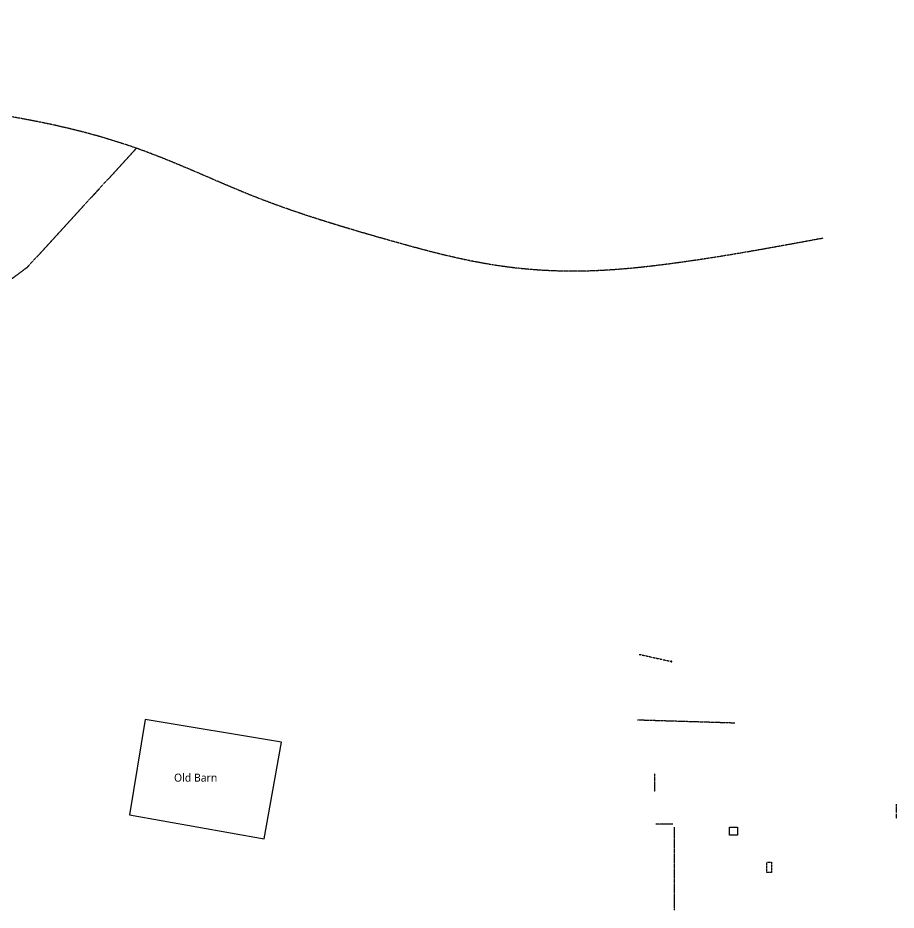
# Model space of a CAD drawing. Extents: x -13328 to 38686, y -10157 to 7853.
# Drawn here: x -3201 to 3385, y -130 to 6557 of the extents above; entities that cross this region are included whole.
import ezdxf

# ---------------------------------------------------------------- set-up
doc = ezdxf.new("R2010")
doc.units = 0
doc.header["$LTSCALE"] = 1.5
doc.header["$MEASUREMENT"] = 0
for name, pattern in [('CENTER2', [1.125, 0.75, -0.125, 0.125, -0.125]), ('CONTINOUS', [0]), ('DASHED', [0.75, 0.5, -0.25]), ('HIDDEN2', [0.1875, 0.125, -0.0625])]:
    doc.linetypes.add(name, pattern=pattern)
for name, color, linetype in [('C-SD', 2, 'HIDDEN2'), ('FRAMWALL', 1, 'Continuous'), ('Outline', 6, 'CONTINOUS'), ('TEXT9', 9, 'Continuous')]:
    doc.layers.add(name, color=color, linetype=linetype)
doc.styles.add('LUCIDA', font='l_10646.ttf')

msp = doc.modelspace()

# ---------------------------------------------------------------- linework, layer by layer
at = {"layer": 'C-SD'}
for p, q in [((1458.6647, 1786.6854), (1698.9675, 1733.4185)), ((1445.6501, 1296.1904), (2174.4998, 1273.7762)), ((1572.6821, 890.0088), (1572.6821, 756.1706)), ((3384.7788, 663.9481), (3384.7788, 597.9616)), ((3384.7788, 592.2116), (3384.7788, 555.9723)), ((1709.4857, 513.2098), (1582.6647, 513.2098)), ((1720.2562, 491.8717), (1720.2562, -130.4047))]:
    msp.add_line(p, q, dxfattribs=at)
msp.add_arc((1698.9675, 1733.4185), 3.4004, 225, 135, dxfattribs=at)
at = {"layer": 'FRAMWALL', "linetype": 'Continuous'}
msp.add_lwpolyline([(2194.6647, 430.713), (2134.6647, 430.713), (2134.6647, 490.713), (2194.6647, 490.713)], close=True, dxfattribs=at)
at = {"layer": 'FRAMWALL', "linetype": 'DASHED'}
msp.add_lwpolyline([(2450.6647, 152.713), (2414.6647, 152.713), (2414.6647, 228.713), (2450.6647, 228.713)], close=True, dxfattribs=at)
at = {"layer": 'Outline', "linetype": 'CENTER2', "ltscale": 2}
msp.add_lwpolyline([(-2311.8952, 5579.5113), (-3131.6732, 4685.6443), (-3738.0967, 4234.5726), (-4203.4913, 3825.7888), (-4863.9354, 3580.8437), (-5289.4124, 3431.1011), (-5918.5101, 3163.4606), (-6389.09, 3085.9912), (-6627.148, 3119.1924), (-6843.0611, 3274.1313), (-6964.8583, 3622.7439), (-6981.467, 3904.9541), (-6953.7857, 4248.0331), (-6909.496, 4574.5116), (-6941.1525, 5103.7133), (-6431.1767, 5627.5994), (-5713.4745, 6290.085)], dxfattribs=at)
at = {"layer": 'Outline'}
msp.add_lwpolyline([(-2245.1303, 1298.0072), (-2364.8289, 584.3524), (-1353.588, 405.0577), (-1224.4756, 1128.9221)], close=True, dxfattribs=at)
at = {"layer": 'Outline', "linetype": 'CENTER2', "ltscale": 5}
msp.add_spline([(2834.0147, 4904.4358), (1672.8457, 4711.002), (1030.6841, 4658.2474), (379.7257, 4702.2096), (-438.3706, 4895.6433), (-1414.8081, 5212.1713), (-2268.0913, 5563.8691), (-3033.4072, 5774.8877), (-4018.6416, 5941.9441), (-5054.4276, 6168.3403), (-6292.7122, 6365.244), (-8316.074, 6480.9445), (-9479.1513, 6547.6285), (-10688.259, 6521.7741), (-11513.2072, 6491.825), (-13328.0487, 6447.6432)], degree=3, dxfattribs=at)

# ---------------------------------------------------------------- texts
at = {"layer": 'TEXT9', "insert": (-2307.5151, 892.5864), "char_height": 60, "attachment_point": 1, "style": 'LUCIDA'}
msp.add_mtext_dynamic_manual_height_columns('\\pxqc;Old Barn', width=880.268011, gutter_width=1123084400416.28, heights=[394.7769], dxfattribs=at)

doc.saveas('drawing.dxf')
